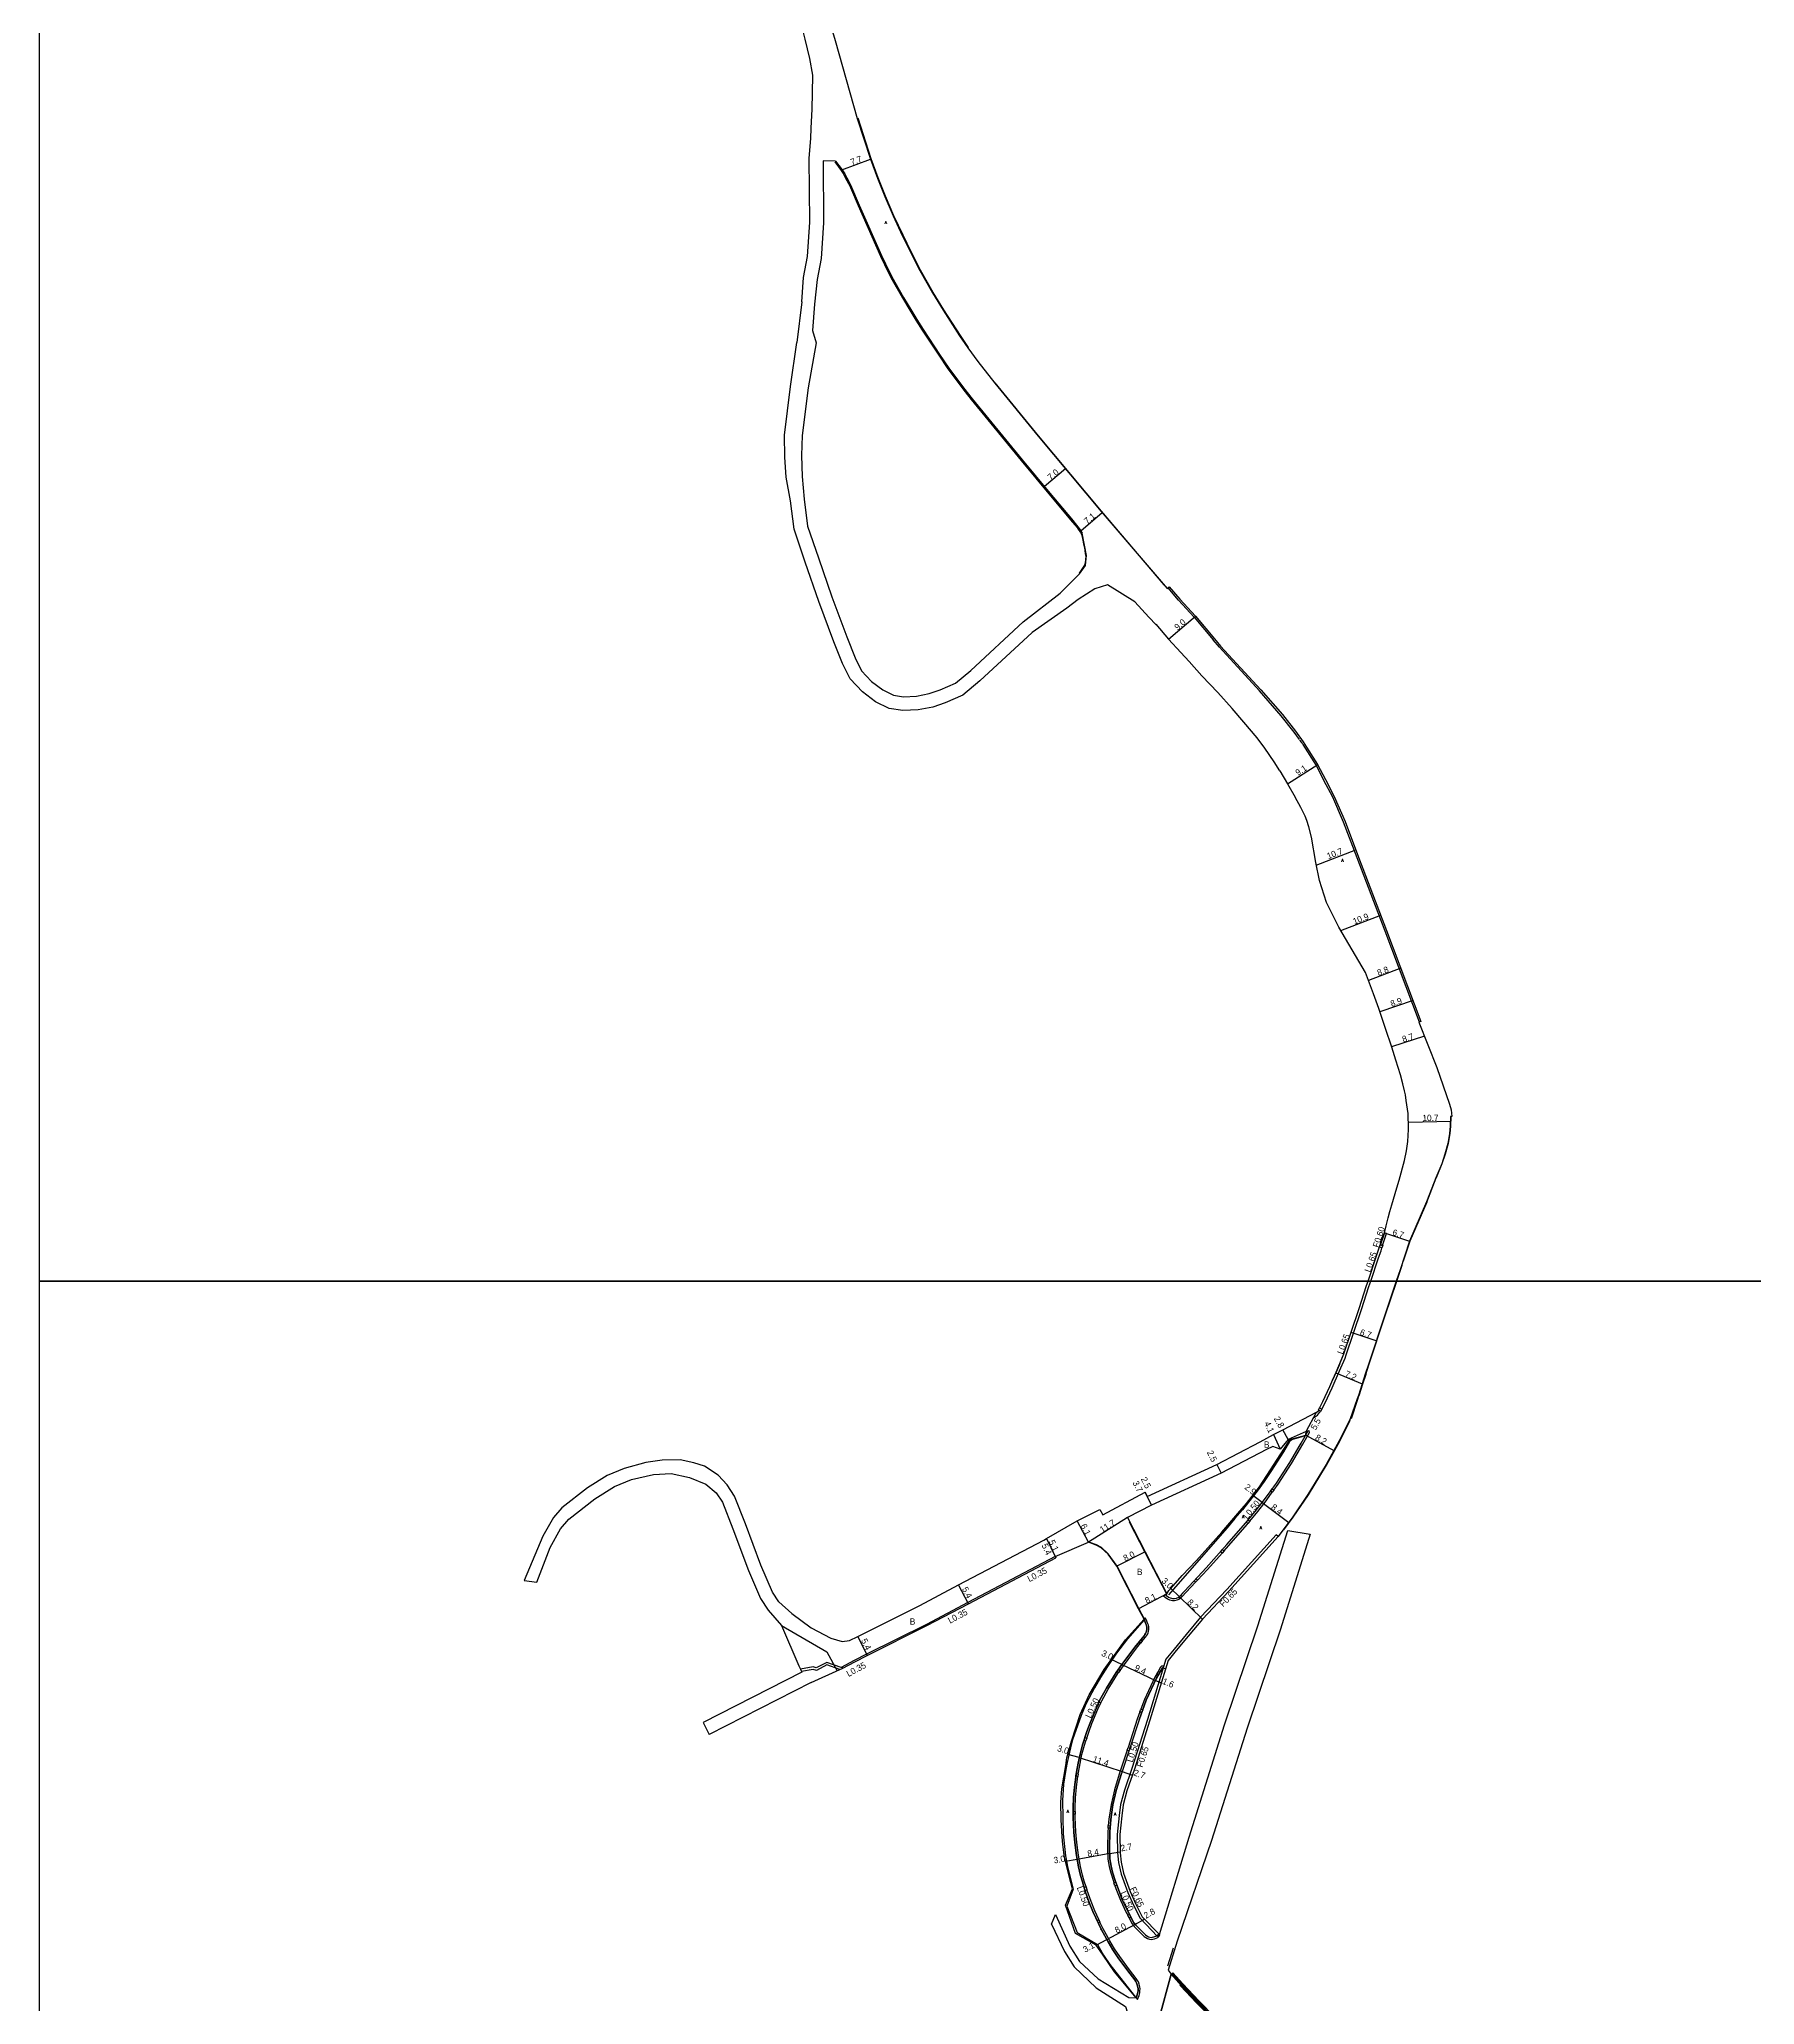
# Model space of a CAD drawing. Header units: metres. Extents: x -16001 to -12000, y -96000 to -93000.
# Drawn here: x -12800 to -12365.6, y -94383.3 to -93885.5 of the extents above; entities that cross this region are included whole.
import ezdxf

# ---------------------------------------------------------------- set-up
doc = ezdxf.new("R2010")
doc.units = ezdxf.units.M
doc.header["$LTSCALE"] = 2.5
for name, color, linetype in [('側溝・桝', 7, 'Continuous'), ('図郭', 7, 'Continuous'), ('幅員', 7, 'Continuous'), ('歩道・分離帯・安全施設', 7, 'Continuous'), ('舗装', 7, 'Continuous'), ('道路', 7, 'Continuous')]:
    doc.layers.add(name, color=color, linetype=linetype)
doc.styles.get("Standard").update_dxf_attribs({"font": ''})
doc.styles.add('YOKO_DECO', font='txt.shx', dxfattribs={"bigfont": 'extfont.shx'})
doc.styles.get('Standard').set_extended_font_data('@MS PGothic')

msp = doc.modelspace()

# ---------------------------------------------------------------- linework, layer by layer
at = {"layer": '側溝・桝'}
for points in [[(-12460.37, -94190.71), (-12459.8, -94190.88), (-12459.77, -94190.78), (-12458.85, -94187.99), (-12459.4, -94187.81)], [(-12460.47, -94190.83), (-12459.84, -94191.01), (-12460.02, -94191.6), (-12460.64, -94191.42)], [(-12475.84, -94232.14), (-12475.26, -94232.44), (-12475.57, -94233), (-12476.13, -94232.7)], [(-12487.4, -94252.94), (-12487.81, -94253.5), (-12488.22, -94253.2), (-12487.81, -94252.64)], [(-12493.48, -94260.82), (-12493.96, -94261.4), (-12494.36, -94261.07), (-12493.88, -94260.49)], [(-12500.01, -94268.35), (-12500.5, -94268.9), (-12500.89, -94268.56), (-12500.39, -94268.01)], [(-12510.61, -94279.87), (-12511.09, -94280.37), (-12511.46, -94280.01), (-12510.98, -94279.51)], [(-12506.73, -94275.76), (-12507.23, -94276.3), (-12507.61, -94275.95), (-12507.1, -94275.41)], [(-12520.72, -94291.2), (-12521.16, -94291.73), (-12521.55, -94291.41), (-12521.11, -94290.88)], [(-12526.35, -94298.63), (-12526.78, -94299.23), (-12527.19, -94298.94), (-12526.76, -94298.34)], [(-12516.61, -94299.73), (-12517.04, -94299.49), (-12516.71, -94298.9), (-12516.28, -94299.15)], [(-12531.21, -94306.8), (-12531.53, -94307.48), (-12531.98, -94307.27), (-12531.67, -94306.59)], [(-12521.06, -94308.41), (-12520.59, -94308.58), (-12520.85, -94309.28), (-12521.32, -94309.11)], [(-12534.75, -94315.75), (-12534.97, -94316.43), (-12535.45, -94316.28), (-12535.23, -94315.59)], [(-12524.32, -94318.1), (-12523.84, -94318.26), (-12524.08, -94318.99), (-12524.56, -94318.83)], [(-12536.94, -94324.81), (-12537.04, -94325.5), (-12537.54, -94325.43), (-12537.44, -94324.75)], [(-12537.72, -94334.35), (-12537.72, -94335.04), (-12538.22, -94335.04), (-12538.22, -94334.35)], [(-12529.32, -94337.91), (-12528.82, -94337.95), (-12528.87, -94338.59), (-12529.37, -94338.55)], [(-12534.95, -94353.44), (-12534.73, -94354.16), (-12535.21, -94354.31), (-12535.43, -94353.59)], [(-12527.16, -94352.98), (-12527.64, -94353.15), (-12527.91, -94352.38), (-12527.43, -94352.21)], [(-12531.71, -94361.68), (-12531.42, -94362.32), (-12531.88, -94362.53), (-12532.17, -94361.9)], [(-12523.6, -94361.09), (-12524.04, -94361.32), (-12524.41, -94360.63), (-12523.96, -94360.4)]]:
    msp.add_lwpolyline(points, close=True, dxfattribs=at)
for points in [[(-12462.85, -94200), (-12460.86, -94194.13), (-12460.24, -94192.36), (-12460.02, -94191.6)], [(-12459.84, -94191.01), (-12459.8, -94190.88)], [(-12475.26, -94232.44), (-12474.41, -94230.82), (-12472.63, -94227.01), (-12470.79, -94222.75), (-12469.38, -94219.51), (-12469.06, -94218.65), (-12467.19, -94213.21), (-12465.22, -94207.2), (-12463.32, -94201.38), (-12462.85, -94200)], [(-12477.36, -94234.64), (-12476.86, -94234.33), (-12476.32, -94233.93), (-12475.82, -94233.29), (-12475.59, -94233.04), (-12475.57, -94233)], [(-12477.36, -94234.64), (-12476.59, -94233.21)], [(-12487.4, -94252.94), (-12486.32, -94251.44), (-12484.59, -94248.84), (-12482.92, -94246.2), (-12480.03, -94241.27), (-12478.39, -94238.33), (-12478.47, -94237.81)], [(-12493.48, -94260.82), (-12491.79, -94258.76), (-12489.63, -94255.98), (-12487.96, -94253.71), (-12487.81, -94253.5)], [(-12500.01, -94268.35), (-12498.89, -94267.08), (-12494.07, -94261.53), (-12493.96, -94261.4)], [(-12486.32, -94264.73), (-12486.8, -94264.29), (-12499.31, -94278.11)], [(-12506.73, -94275.76), (-12504.16, -94273.02), (-12500.5, -94268.9)], [(-12542.77, -94269.8), (-12542.79, -94269.75), (-12564.89, -94281.43), (-12575.39, -94286.96), (-12590.52, -94294.52), (-12593.7, -94296.09), (-12596.98, -94297.87)], [(-12515.35, -94279.71), (-12514.85, -94279.46)], [(-12499.31, -94278.11), (-12505.94, -94285.15), (-12509.6, -94289.52), (-12512.67, -94293.19)], [(-12510.61, -94279.87), (-12509.59, -94278.81), (-12507.23, -94276.3)], [(-12515.35, -94279.71), (-12514.92, -94280.08), (-12514.3, -94280.52), (-12513.83, -94280.75), (-12513.39, -94280.84), (-12513.06, -94280.88), (-12512.54, -94280.88), (-12511.89, -94280.77), (-12511.19, -94280.47), (-12511.09, -94280.37)], [(-12520.72, -94291.2), (-12519.86, -94290.15), (-12519.61, -94289.83), (-12519.42, -94289.51), (-12519.22, -94289.13), (-12519.11, -94288.75), (-12519.06, -94288.26), (-12519.05, -94287.82), (-12519.09, -94287.52), (-12519.17, -94287.18), (-12519.28, -94286.82), (-12519.46, -94286.41), (-12519.66, -94285.89), (-12519.94, -94285.26)], [(-12520.27, -94285.64), (-12519.94, -94285.26)], [(-12512.67, -94293.19), (-12514.74, -94295.79), (-12519.39, -94311.03), (-12523.34, -94323.42), (-12525.23, -94328.9), (-12526.19, -94332.55), (-12526.53, -94335.39), (-12527.03, -94340.13), (-12526.99, -94344.82), (-12526.74, -94347.24), (-12526.07, -94350.17), (-12524.39, -94354.84), (-12522.95, -94358.07), (-12521.28, -94361.38), (-12516.85, -94365.95), (-12516.38, -94365.48)], [(-12526.35, -94298.63), (-12525.49, -94297.41), (-12522.2, -94293.01), (-12521.16, -94291.73)], [(-12596.54, -94298.03), (-12596.98, -94297.87), (-12600.61, -94296.58), (-12603.28, -94297.96), (-12604.01, -94297.72), (-12607.26, -94298.31)], [(-12597.3, -94298.39), (-12600.57, -94297.23), (-12603.22, -94298.6), (-12604.05, -94298.34), (-12607.01, -94298.87)], [(-12531.21, -94306.8), (-12530.97, -94306.28), (-12529.34, -94303.37), (-12528.25, -94301.55), (-12526.92, -94299.43), (-12526.78, -94299.23)], [(-12517.04, -94299.49), (-12517.51, -94300.31), (-12520.17, -94305.94), (-12521.06, -94308.41)], [(-12515.29, -94297.57), (-12515.55, -94297.49), (-12515.69, -94297.49), (-12515.84, -94297.54), (-12515.97, -94297.63), (-12516.06, -94297.75), (-12516.71, -94298.9)], [(-12534.75, -94315.75), (-12534.27, -94314.23), (-12533.48, -94312.06), (-12531.97, -94308.43), (-12531.53, -94307.48)], [(-12521.32, -94309.11), (-12522, -94310.99), (-12524.32, -94318.1)], [(-12536.94, -94324.81), (-12536.89, -94324.42), (-12536.48, -94322.19), (-12535.99, -94319.93), (-12535.32, -94317.57), (-12534.97, -94316.43)], [(-12524.56, -94318.83), (-12526.54, -94324.91), (-12527.78, -94328.88), (-12528.62, -94332.57), (-12529.19, -94336.27), (-12529.32, -94337.91)], [(-12537.72, -94334.35), (-12537.71, -94333.42), (-12537.64, -94330.84), (-12537.4, -94328.2), (-12537.04, -94325.5)], [(-12534.95, -94353.44), (-12535.39, -94351.98), (-12535.84, -94350.45), (-12536.36, -94348.28), (-12536.89, -94345.39), (-12537.31, -94342.16), (-12537.53, -94339.51), (-12537.72, -94335.81), (-12537.72, -94335.04)], [(-12529.37, -94338.55), (-12529.44, -94339.43), (-12529.55, -94343.46), (-12529.4, -94346.37), (-12529.11, -94348.27), (-12528.7, -94349.83), (-12528.04, -94352), (-12527.91, -94352.38)], [(-12531.71, -94361.68), (-12532.75, -94359.48), (-12533.65, -94357.17), (-12534.67, -94354.35), (-12534.73, -94354.16)], [(-12527.64, -94353.15), (-12527.24, -94354.29), (-12526.23, -94356.78), (-12524.77, -94359.93), (-12524.41, -94360.63)], [(-12521.89, -94381.93), (-12521.53, -94380.93), (-12521.37, -94380.23), (-12521.29, -94379.79), (-12521.25, -94379.21), (-12521.3, -94378.71), (-12521.49, -94378.06), (-12521.7, -94377.5), (-12521.89, -94377.12), (-12522.23, -94376.64), (-12523.98, -94374.4), (-12526.37, -94371.07), (-12527.71, -94369.12), (-12528.92, -94367.06), (-12530.6, -94364.05), (-12531.42, -94362.32)], [(-12524.04, -94361.32), (-12523.25, -94362.82), (-12522.74, -94363.45), (-12520.23, -94365.95), (-12519.8, -94366.28), (-12519.36, -94366.54), (-12518.85, -94366.69), (-12518.39, -94366.72), (-12518.02, -94366.68), (-12517.61, -94366.57), (-12516.81, -94366.27), (-12516.58, -94366.1), (-12516.43, -94365.92), (-12516.31, -94365.72), (-12516.26, -94365.53)], [(-12516.26, -94365.53), (-12516.38, -94365.48)], [(-12511.03, -94378.2), (-12511.2, -94378.34), (-12511.04, -94378.52), (-12506.98, -94382.83), (-12502.84, -94387.03), (-12490.49, -94398.86), (-12475.6, -94412.97), (-12462.32, -94425.61), (-12450.58, -94436.79), (-12440.06, -94446.8), (-12413.64, -94471.94), (-12402.58, -94482.48), (-12399.01, -94485.93), (-12398.61, -94486.33), (-12398.45, -94486.18)], [(-12522.29, -94381.55), (-12521.89, -94381.93)]]:
    msp.add_lwpolyline(points, dxfattribs=at)
at = {"layer": '図郭'}
for points in [[(-12800, -94200), (-12000, -94200), (-12000, -93600), (-12800, -93600)], [(-12800, -94800), (-12000, -94800), (-12000, -94200), (-12800, -94200)]]:
    msp.add_lwpolyline(points, close=True, dxfattribs=at)
at = {"layer": '幅員'}
for points in [[(-12596.75, -93918.56), (-12589.51, -93915.92)], [(-12540.13, -93994.33), (-12545.5, -93998.8)], [(-12536.31, -94010.01), (-12530.88, -94005.38)], [(-12514.08, -94037.45), (-12507.26, -94031.58)], [(-12483.96, -94074.11), (-12476.3, -94069.19)], [(-12476.65, -94094.65), (-12466.63, -94090.82)], [(-12470.47, -94111.25), (-12460.32, -94107.38)], [(-12455.25, -94120.78), (-12463.44, -94123.88)], [(-12452.16, -94128.95), (-12460.55, -94131.81)], [(-12449.29, -94137.96), (-12457.58, -94140.69)], [(-12442.61, -94159.61), (-12453.33, -94159.86)], [(-12459.4, -94187.81), (-12453.03, -94189.88)], [(-12461.47, -94215.12), (-12467.82, -94213.03)], [(-12471.68, -94223.21), (-12465.07, -94226.06)], [(-12479.18, -94238.06), (-12476.59, -94233.21)], [(-12487.52, -94238.83), (-12485.77, -94242.54)], [(-12483.78, -94240.17), (-12485.12, -94237.71)], [(-12479.34, -94239), (-12472.2, -94242.95)], [(-12501.84, -94246.44), (-12500.73, -94248.68)], [(-12518.36, -94256.78), (-12520.01, -94253.47)], [(-12518.36, -94256.78), (-12519.48, -94254.54)], [(-12490.37, -94256.09), (-12492.7, -94254.29)], [(-12490.37, -94256.09), (-12483.62, -94261.12)], [(-12534.37, -94266.17), (-12537.16, -94260.75)], [(-12524.49, -94259.91), (-12534.37, -94266.17)], [(-12544.97, -94265.2), (-12542.64, -94270.07)], [(-12544.97, -94265.2), (-12542.77, -94269.8)], [(-12519.99, -94268.59), (-12527.12, -94272.22)], [(-12564.73, -94281.74), (-12567.25, -94276.97)], [(-12514.46, -94279.25), (-12521.65, -94282.98)], [(-12513.51, -94277.82), (-12511.34, -94279.89)], [(-12511.34, -94279.89), (-12505.45, -94285.59)], [(-12592.77, -94290), (-12590.37, -94294.83)], [(-12525.9, -94297.11), (-12528.58, -94295.88)], [(-12525.9, -94297.11), (-12517.35, -94301.15)], [(-12517.35, -94301.15), (-12515.88, -94301.77)], [(-12536.67, -94320.68), (-12539.59, -94319.86)], [(-12536.67, -94320.68), (-12525.79, -94324.23)], [(-12525.79, -94324.23), (-12523.23, -94325.11)], [(-12537.2, -94346.49), (-12540.14, -94346.99)], [(-12528.97, -94344.98), (-12537.2, -94346.49)], [(-12528.97, -94344.98), (-12526.34, -94344.51)], [(-12529.69, -94366.71), (-12522.6, -94362.97)], [(-12522.6, -94362.97), (-12520.14, -94361.6)], [(-12532.36, -94368.21), (-12529.69, -94366.71)]]:
    msp.add_lwpolyline(points, dxfattribs=at)
at = {"layer": '歩道・分離帯・安全施設'}
for points in [[(-12564.7, -93963.61), (-12566.77, -93960.51), (-12570.96, -93954.05), (-12573.65, -93949.65), (-12576.84, -93944.02), (-12579.22, -93939.37), (-12581.3, -93935.13), (-12583.59, -93930.22), (-12585.7, -93925.25), (-12587.57, -93920.62), (-12589.32, -93915.82), (-12592.67, -93905.53)], [(-12598.6, -93916.6), (-12596.98, -93918.75), (-12596.3, -93919.78), (-12595.82, -93920.73), (-12595.09, -93922.05), (-12594.63, -93923.09), (-12592.64, -93927.63), (-12587.01, -93940.42), (-12585.99, -93942.53), (-12584.36, -93945.83), (-12581.46, -93951.04), (-12579.61, -93954.16), (-12578.04, -93956.63), (-12576.45, -93959.16), (-12572.27, -93965.55), (-12569.91, -93969), (-12567.66, -93971.99), (-12565.87, -93974.42), (-12564.02, -93976.76), (-12551.4, -93992.18), (-12544.35, -94000.65), (-12538.9, -94007.2), (-12537.22, -94009.2), (-12536.93, -94009.6), (-12536.37, -94010.47), (-12536.1, -94010.92), (-12535.85, -94011.96), (-12535.56, -94013.33), (-12535.38, -94014.25), (-12535.14, -94015.75), (-12535.04, -94016.32), (-12535.12, -94017.41), (-12535.27, -94018.53), (-12535.48, -94018.92), (-12536.03, -94019.76), (-12536.69, -94020.7)], [(-12515.17, -94023.66), (-12531.01, -94004.99), (-12546.95, -93985.94), (-12557.94, -93972.55)], [(-12511.5, -94027.57), (-12514.19, -94024.46)], [(-12511.5, -94027.57), (-12507.58, -94031.86), (-12502.79, -94037.61)], [(-12480.91, -94062.86), (-12482.22, -94061.01), (-12485.51, -94056.82), (-12491, -94050.55), (-12501.18, -94039.47), (-12502.79, -94037.61)], [(-12480.08, -94064.09), (-12480.35, -94063.65), (-12480.81, -94063)], [(-12480.08, -94064.1), (-12476.67, -94069.4), (-12474.71, -94073.21)], [(-12450.55, -94134.4), (-12459.25, -94111.39), (-12466.33, -94092.79), (-12469.77, -94083.79), (-12472.47, -94077.5), (-12474.71, -94073.21)], [(-12442.58, -94158.31), (-12442.64, -94160.76), (-12442.84, -94162.67), (-12443.28, -94165.19), (-12444.01, -94167.9), (-12444.82, -94170.34), (-12446.27, -94173.89)], [(-12448.64, -94180), (-12446.27, -94173.89)], [(-12448.64, -94180), (-12452.96, -94189.91), (-12454.65, -94194.99)], [(-12456.27, -94200), (-12454.91, -94195.98)], [(-12464.13, -94223.63), (-12463.35, -94221.19), (-12459.19, -94208.69), (-12456.27, -94200)], [(-12469.94, -94218.9), (-12471.73, -94223.18), (-12472.59, -94225.16)], [(-12464.13, -94223.63), (-12464.94, -94226.1), (-12465.85, -94229.04)], [(-12467.77, -94234.84), (-12466.14, -94229.93), (-12465.85, -94229.04)], [(-12514.85, -94279.46), (-12514.6, -94279.67), (-12514.04, -94280.08), (-12513.66, -94280.26), (-12513.31, -94280.33), (-12513.04, -94280.36), (-12512.58, -94280.36), (-12512.03, -94280.28), (-12511.49, -94280.04), (-12509.96, -94278.46), (-12504.54, -94272.67), (-12499.27, -94266.75), (-12494.46, -94261.2), (-12492.19, -94258.44), (-12490.04, -94255.67), (-12488.37, -94253.41), (-12486.74, -94251.15), (-12485.02, -94248.56), (-12483.36, -94245.94), (-12480.47, -94241.02), (-12478.74, -94237.94)], [(-12514.85, -94279.46), (-12514.6, -94279.67), (-12514.04, -94280.08), (-12513.66, -94280.26), (-12513.31, -94280.33), (-12513.04, -94280.36), (-12512.58, -94280.36), (-12512.03, -94280.28), (-12511.49, -94280.04), (-12509.96, -94278.46), (-12504.54, -94272.67), (-12499.27, -94266.75), (-12494.46, -94261.2), (-12492.19, -94258.44), (-12490.04, -94255.67), (-12488.37, -94253.41), (-12486.74, -94251.15), (-12485.02, -94248.56), (-12483.36, -94245.94), (-12480.47, -94241.02), (-12478.74, -94237.94)], [(-12479.95, -94239.38), (-12482.64, -94240.11), (-12483.44, -94240.64), (-12484.96, -94243.27), (-12488.18, -94248.24), (-12489.88, -94250.77), (-12491.65, -94253.25), (-12493.46, -94255.58), (-12495.37, -94257.95), (-12497.3, -94260.12), (-12499.24, -94262.51), (-12514.07, -94279.5)], [(-12484.86, -94263.02), (-12482.48, -94259.83), (-12478.65, -94254.13), (-12474.06, -94246.6), (-12470.7, -94240.54), (-12468.05, -94235.27)], [(-12478.74, -94237.94), (-12478.47, -94237.81)], [(-12510.98, -94279.51), (-12509.96, -94278.46), (-12504.54, -94272.67), (-12499.27, -94266.75), (-12494.46, -94261.2), (-12492.19, -94258.44), (-12490.04, -94255.67), (-12488.37, -94253.41), (-12486.74, -94251.15), (-12485.02, -94248.56), (-12483.36, -94245.94), (-12480.74, -94241.46)], [(-12524.03, -94261.02), (-12520.08, -94268.64), (-12514.6, -94279.21)], [(-12520.19, -94285.6), (-12521.57, -94282.94), (-12527.03, -94272.17), (-12529.31, -94269.12), (-12531.04, -94267.52), (-12532.33, -94266.78), (-12534.01, -94266.19)], [(-12514.85, -94279.46), (-12514.46, -94279.25)], [(-12520.26, -94285.81), (-12524.43, -94290.62), (-12527.2, -94294.25), (-12529.53, -94297.59), (-12531.33, -94300.42), (-12532.8, -94303.02), (-12534.88, -94306.98), (-12536.15, -94310.01), (-12538.36, -94316.15), (-12538.88, -94318.2), (-12539.75, -94321.92), (-12540.05, -94323.73), (-12540.62, -94327.43), (-12540.9, -94331.59), (-12540.74, -94339.99), (-12540.16, -94345.55), (-12539.57, -94348.68), (-12538.25, -94353.98), (-12539.8, -94358.27), (-12537.24, -94365.01), (-12532.04, -94368.01), (-12530.53, -94370.7), (-12528.95, -94373.09), (-12522.39, -94381.37)], [(-12520.27, -94285.64), (-12520.09, -94286.14), (-12519.92, -94286.62), (-12519.76, -94287), (-12519.66, -94287.31), (-12519.59, -94287.61), (-12519.56, -94287.85), (-12519.57, -94288.23), (-12519.61, -94288.65), (-12519.69, -94288.94), (-12519.86, -94289.26), (-12520.03, -94289.54), (-12520.26, -94289.84), (-12522.6, -94292.7), (-12525.9, -94297.11), (-12527.34, -94299.15), (-12528.68, -94301.29), (-12529.78, -94303.12), (-12531.42, -94306.05), (-12532.43, -94308.23), (-12533.95, -94311.88), (-12534.75, -94314.07), (-12535.81, -94317.43), (-12536.48, -94319.81), (-12536.98, -94322.09), (-12537.39, -94324.34), (-12537.9, -94328.14), (-12538.14, -94330.81), (-12538.22, -94333.41), (-12538.23, -94335.82), (-12538.04, -94339.55), (-12537.82, -94342.21), (-12537.39, -94345.46), (-12536.86, -94348.38), (-12536.33, -94350.58), (-12535.88, -94352.13), (-12535.15, -94354.51), (-12534.12, -94357.35), (-12533.21, -94359.68), (-12531.05, -94364.28), (-12529.36, -94367.31), (-12528.13, -94369.39), (-12526.78, -94371.36), (-12524.38, -94374.7), (-12522.64, -94376.94), (-12522.33, -94377.38), (-12522.16, -94377.7), (-12521.97, -94378.22), (-12521.8, -94378.81), (-12521.76, -94379.22), (-12521.79, -94379.73), (-12521.86, -94380.13), (-12522.02, -94380.78), (-12522.29, -94381.55)], [(-12522.29, -94381.55), (-12522.02, -94380.78), (-12521.86, -94380.13), (-12521.79, -94379.73), (-12521.76, -94379.22), (-12521.8, -94378.81), (-12521.97, -94378.22), (-12522.16, -94377.7), (-12522.33, -94377.38), (-12522.64, -94376.94), (-12524.38, -94374.7), (-12526.78, -94371.36), (-12528.13, -94369.39), (-12529.36, -94367.31), (-12531.05, -94364.28), (-12533.21, -94359.68), (-12534.12, -94357.35), (-12535.15, -94354.51), (-12535.88, -94352.13), (-12536.33, -94350.58), (-12536.86, -94348.38), (-12537.39, -94345.46), (-12537.82, -94342.21), (-12538.04, -94339.55), (-12538.23, -94335.82), (-12538.22, -94333.41), (-12538.14, -94330.81), (-12537.9, -94328.14), (-12537.39, -94324.34), (-12536.98, -94322.09), (-12536.48, -94319.81), (-12535.81, -94317.43), (-12534.75, -94314.07), (-12533.95, -94311.88), (-12532.43, -94308.23), (-12531.42, -94306.05), (-12529.78, -94303.12), (-12528.68, -94301.29), (-12527.34, -94299.15), (-12525.9, -94297.11), (-12522.6, -94292.7), (-12520.26, -94289.84), (-12520.03, -94289.54), (-12519.86, -94289.26), (-12519.69, -94288.94), (-12519.61, -94288.65), (-12519.57, -94288.23), (-12519.56, -94287.85), (-12519.59, -94287.61), (-12519.66, -94287.31), (-12519.76, -94287), (-12519.92, -94286.62), (-12520.09, -94286.14), (-12520.27, -94285.64)], [(-12534.97, -94355), (-12535.15, -94354.51), (-12535.88, -94352.13), (-12536.33, -94350.58), (-12536.86, -94348.38), (-12537.39, -94345.46), (-12537.82, -94342.21), (-12538.04, -94339.55), (-12538.23, -94335.82), (-12538.22, -94333.41), (-12538.14, -94330.81), (-12537.9, -94328.14), (-12537.39, -94324.34), (-12536.98, -94322.09), (-12536.48, -94319.81), (-12535.81, -94317.43), (-12534.75, -94314.07), (-12533.95, -94311.88), (-12532.43, -94308.23), (-12531.42, -94306.05), (-12529.78, -94303.12), (-12528.68, -94301.29), (-12527.34, -94299.15), (-12525.9, -94297.11), (-12522.6, -94292.7), (-12520.26, -94289.84), (-12520.03, -94289.54)], [(-12515.43, -94298.05), (-12515.62, -94297.99), (-12517.07, -94300.55), (-12519.71, -94306.14), (-12521.53, -94311.16), (-12525.94, -94324.7), (-12527.3, -94329.02), (-12528.13, -94332.67), (-12528.69, -94336.33), (-12528.94, -94339.46), (-12529.05, -94343.46), (-12528.9, -94346.32), (-12528.62, -94348.17), (-12528.22, -94349.69), (-12527.56, -94351.84), (-12526.77, -94354.11), (-12525.77, -94356.58), (-12524.32, -94359.71), (-12522.83, -94362.54), (-12522.37, -94363.11), (-12519.9, -94365.57), (-12519.52, -94365.86), (-12519.16, -94366.07), (-12518.76, -94366.19), (-12518.4, -94366.22), (-12518.11, -94366.19), (-12517.77, -94366.09), (-12516.99, -94365.8)], [(-12514.8, -94298.24), (-12515.43, -94298.05), (-12515.62, -94297.99), (-12517.07, -94300.55), (-12519.71, -94306.14), (-12521.53, -94311.16), (-12525.94, -94324.7), (-12527.3, -94329.02), (-12528.13, -94332.67), (-12528.69, -94336.33), (-12528.94, -94339.46), (-12529.05, -94343.46), (-12528.9, -94346.32), (-12528.62, -94348.17), (-12528.22, -94349.69), (-12527.56, -94351.84), (-12526.77, -94354.11), (-12525.77, -94356.58), (-12524.32, -94359.71), (-12522.83, -94362.54), (-12522.37, -94363.11), (-12519.9, -94365.57), (-12519.52, -94365.86), (-12519.16, -94366.07), (-12518.76, -94366.19), (-12518.4, -94366.22), (-12518.11, -94366.19), (-12517.77, -94366.09), (-12516.99, -94365.8), (-12516.52, -94365.34)], [(-12521.53, -94311.16), (-12519.71, -94306.14), (-12517.07, -94300.55), (-12515.62, -94297.99)], [(-12521.1, -94364.37), (-12522.37, -94363.11), (-12522.83, -94362.54), (-12524.32, -94359.71), (-12525.77, -94356.58), (-12526.77, -94354.11), (-12527.56, -94351.84), (-12528.22, -94349.69), (-12528.62, -94348.17), (-12528.9, -94346.32), (-12529.05, -94343.46), (-12528.94, -94339.46), (-12528.69, -94336.33), (-12528.13, -94332.67), (-12527.3, -94329.02), (-12525.94, -94324.7)], [(-12524.38, -94374.7), (-12526.78, -94371.36), (-12528.13, -94369.39), (-12529.36, -94367.31), (-12531.05, -94364.28), (-12531.18, -94364.01)], [(-12514.26, -94373.41), (-12512.81, -94368.87)], [(-12513.17, -94375.38), (-12510.68, -94378.18), (-12506.63, -94382.48), (-12502.5, -94386.68), (-12490.15, -94398.5), (-12475.26, -94412.61), (-12461.98, -94425.25), (-12450.24, -94436.44), (-12439.72, -94446.44), (-12413.3, -94471.59), (-12402.24, -94482.13), (-12398.66, -94485.58), (-12395.06, -94489.23), (-12391.43, -94493.15), (-12387.26, -94498.2), (-12383.87, -94502.91), (-12381.74, -94506.37), (-12379.49, -94510.59), (-12377.13, -94516.3), (-12375.45, -94521.5), (-12374.57, -94525.21), (-12373.64, -94530.87)]]:
    msp.add_lwpolyline(points, dxfattribs=at)
at = {"layer": '舗装'}
for points in [[(-12612.1, -94287.19), (-12600.59, -94293.94), (-12597.95, -94298.69)], [(-12513.38, -94375.55), (-12516.5, -94387.05)]]:
    msp.add_lwpolyline(points, dxfattribs=at)
at = {"layer": '道路'}
for points in [[(-12604.53, -93908.06), (-12604.31, -93903.26), (-12604.18, -93899.06), (-12604.14, -93894.59), (-12604.91, -93890.42), (-12606.04, -93885.54), (-12606.73, -93882.78), (-12607.53, -93879.54), (-12608.04, -93877.37), (-12608.71, -93874.34), (-12609.82, -93867.86), (-12610.01, -93865.25)], [(-12602.69, -93871.48), (-12598.51, -93885.86), (-12592.87, -93905.57), (-12589.53, -93915.87), (-12587.78, -93920.67), (-12585.91, -93925.31), (-12583.79, -93930.28), (-12581.5, -93935.2), (-12579.42, -93939.45), (-12577.03, -93944.1), (-12573.84, -93949.73), (-12571.15, -93954.14), (-12566.96, -93960.6), (-12564.88, -93963.7), (-12562.37, -93967.14), (-12558.07, -93972.64), (-12547.07, -93986.03), (-12531.14, -94005.08), (-12514.43, -94024.64), (-12513.87, -94024.17), (-12511.17, -94027.29)], [(-12606.96, -93951.99), (-12606.53, -93945.87), (-12605.47, -93940.56), (-12604.9, -93931.88), (-12605.04, -93915.64), (-12604.66, -93910.65), (-12604.53, -93908.06)], [(-12598.38, -93916.39), (-12601.54, -93916.34), (-12601.4, -93931.98), (-12601.99, -93941.02), (-12603.07, -93946.39), (-12603.72, -93952.63), (-12604.21, -93959.27), (-12603.33, -93962.37), (-12605.31, -93973.83), (-12606.87, -93985.84), (-12606.99, -93990.95), (-12606.86, -93996.29), (-12606.33, -94002.03), (-12605.45, -94008.79), (-12602.74, -94016.84), (-12599.3, -94026.74), (-12595.53, -94036.87), (-12593.41, -94042.17), (-12591.81, -94045.49), (-12589.26, -94048.14), (-12586.4, -94050.31), (-12583.73, -94051.6), (-12581.15, -94052.02), (-12577.87, -94051.87), (-12574.68, -94051.24), (-12571.89, -94050.29), (-12568.01, -94048.61), (-12564.15, -94045.41), (-12550.9, -94033.05), (-12541.53, -94025.81), (-12536.6, -94020.9), (-12535.08, -94018.75), (-12534.82, -94016.27), (-12535.93, -94010.62)], [(-12598.38, -93916.39), (-12596.74, -93918.57), (-12596.04, -93919.63), (-12595.55, -93920.59), (-12594.82, -93921.92), (-12594.36, -93922.97), (-12592.37, -93927.51), (-12586.74, -93940.29), (-12585.72, -93942.4), (-12584.1, -93945.69), (-12581.19, -93950.89), (-12579.35, -93954), (-12577.79, -93956.47), (-12576.19, -93958.99), (-12572.02, -93965.38), (-12569.66, -93968.82), (-12567.42, -93971.82), (-12565.63, -93974.23), (-12563.79, -93976.57), (-12551.16, -93991.99), (-12544.12, -94000.45), (-12538.67, -94007), (-12536.99, -94009.01), (-12536.68, -94009.43), (-12536.11, -94010.31), (-12535.93, -94010.62)], [(-12606.96, -93951.99), (-12608.15, -93962.35)], [(-12522.64, -94027.96), (-12529.48, -94023.69), (-12532.74, -94024.73), (-12536.92, -94027.38), (-12539.84, -94029.57), (-12548.63, -94035.72), (-12561.84, -94048.04), (-12566.15, -94051.62), (-12570.63, -94053.56), (-12573.77, -94054.63), (-12577.44, -94055.35), (-12581.35, -94055.54), (-12584.79, -94054.98), (-12588.24, -94053.31), (-12591.59, -94050.76), (-12594.72, -94047.51), (-12596.61, -94043.58), (-12598.8, -94038.14), (-12602.59, -94027.92), (-12606.06, -94017.95), (-12608.88, -94009.59), (-12609.81, -94002.42), (-12610.9, -93996.39), (-12611.25, -93991.37), (-12611.32, -93985.78), (-12609.83, -93973.47), (-12608.15, -93962.35)], [(-12517.18, -94033.78), (-12519.09, -94031.91), (-12522.64, -94027.96)], [(-12511.17, -94027.29), (-12507.26, -94031.58), (-12502.46, -94037.33)], [(-12517.32, -94033.65), (-12514.08, -94037.45), (-12510.91, -94040.81)], [(-12502.46, -94037.33), (-12500.87, -94039.18), (-12490.69, -94050.26), (-12485.19, -94056.54), (-12481.88, -94060.74), (-12480.01, -94063.41), (-12479.72, -94063.87)], [(-12485.92, -94070.8), (-12487.3, -94068.53), (-12489.65, -94065.09), (-12491.59, -94062.41), (-12494.99, -94058.5), (-12497.99, -94055.02), (-12501.6, -94050.99), (-12505.64, -94046.76), (-12508.86, -94043.12), (-12510.91, -94040.81)], [(-12479.72, -94063.87), (-12476.31, -94069.19), (-12474.33, -94073.02)], [(-12485.92, -94070.8), (-12483.96, -94074.11), (-12481.96, -94077.45)], [(-12474.33, -94073.02), (-12472.1, -94077.31), (-12469.38, -94083.62), (-12465.95, -94092.62), (-12458.86, -94111.23), (-12450.16, -94134.23), (-12450.67, -94134.48), (-12446.12, -94145.93), (-12442.92, -94155.24), (-12442.52, -94156.65), (-12442.34, -94158.29)], [(-12453.85, -94154.27), (-12454.06, -94152.84), (-12454.28, -94151.81), (-12454.7, -94150.04), (-12455.31, -94147.79), (-12456.47, -94144.1), (-12457.56, -94140.73), (-12459.11, -94136.03), (-12460.84, -94130.95), (-12462.15, -94127.28), (-12464.18, -94121.9), (-12470.97, -94110.42), (-12474.04, -94104.16), (-12475.82, -94098.58), (-12476.79, -94093.98), (-12477.87, -94087.58), (-12478.56, -94084.95), (-12479.07, -94083.37), (-12479.48, -94082.23), (-12480.59, -94080.04), (-12481.96, -94077.45)], [(-12455.68, -94174.45), (-12454.32, -94169.48), (-12453.78, -94166.99), (-12453.49, -94164.68), (-12453.31, -94161.64), (-12453.29, -94161.41), (-12453.39, -94157.59), (-12453.85, -94154.27)], [(-12442.34, -94158.29), (-12442.66, -94158.32), (-12442.73, -94160.75), (-12442.93, -94162.66), (-12443.36, -94165.17), (-12444.09, -94167.87), (-12444.9, -94170.31), (-12446.35, -94173.86)], [(-12458.98, -94185.98), (-12458.45, -94183.96), (-12458, -94182.37), (-12457.49, -94180.71), (-12456.25, -94176.4), (-12455.68, -94174.45)], [(-12446.35, -94173.86), (-12448.75, -94179.96)], [(-12448.75, -94179.96), (-12453.03, -94189.88), (-12455.45, -94197.15)], [(-12463.54, -94200), (-12461.48, -94193.9), (-12460.86, -94192.13), (-12460.43, -94190.69), (-12460.17, -94189.38)], [(-12460.17, -94189.38), (-12459.4, -94187.81), (-12458.98, -94185.98)], [(-12455.45, -94197.15), (-12456.41, -94200)], [(-12470.81, -94221.15), (-12469.98, -94219.25), (-12469.67, -94218.42), (-12467.8, -94212.98), (-12465.83, -94206.97), (-12463.94, -94201.15), (-12463.54, -94200)], [(-12456.41, -94200), (-12459.31, -94208.61), (-12463.47, -94221.11), (-12464.26, -94223.59)], [(-12470.81, -94221.15), (-12471.68, -94223.21), (-12472.44, -94224.92)], [(-12464.26, -94223.59), (-12465.07, -94226.06), (-12465.98, -94229)], [(-12465.98, -94229), (-12466.26, -94229.85), (-12468.16, -94235.18), (-12470.82, -94240.45), (-12474.17, -94246.5), (-12478.76, -94254.02), (-12482.58, -94259.72), (-12486.32, -94264.73)], [(-12476.59, -94233.21), (-12476.18, -94232.97), (-12476.03, -94232.8), (-12476.01, -94232.76), (-12476.13, -94232.7), (-12475, -94230.53), (-12473.23, -94226.74), (-12472.44, -94224.92)], [(-12594.85, -94291.03), (-12592.77, -94290), (-12577.02, -94282.15), (-12567.25, -94276.97), (-12545.66, -94265.58), (-12544.97, -94265.2), (-12537.16, -94260.75), (-12531.44, -94257.84), (-12530.71, -94259.23), (-12520.01, -94253.47), (-12519.48, -94254.54), (-12501.84, -94246.44), (-12490.87, -94240.68), (-12487.52, -94238.83), (-12485.12, -94237.71), (-12476.59, -94233.21)], [(-12479.34, -94239), (-12479.18, -94238.06), (-12483.78, -94240.17), (-12485.77, -94242.54), (-12487.62, -94241.89), (-12489.27, -94242.69), (-12500.73, -94248.68), (-12518.36, -94256.78), (-12524.49, -94259.91), (-12519.99, -94268.59), (-12514.46, -94279.25)], [(-12510.6, -94274.6), (-12506.95, -94270.79), (-12500.54, -94263.58), (-12496.5, -94258.86), (-12494.35, -94256.33), (-12492.87, -94254.5), (-12491.02, -94252.11), (-12483.79, -94240.93), (-12483.35, -94240.12), (-12479.34, -94239)], [(-12609.42, -94284.22), (-12612.76, -94281.21), (-12614.32, -94278.77), (-12617.31, -94271.96), (-12621.17, -94261.46), (-12623.99, -94254.46), (-12625.82, -94251.59), (-12628.09, -94249.17), (-12631.59, -94246.87), (-12634.26, -94246.05), (-12637.72, -94245.29), (-12642.27, -94245.33), (-12646.43, -94245.93), (-12651.92, -94247.44), (-12656.21, -94249.21), (-12661.17, -94252.33), (-12667.73, -94257.41), (-12669.84, -94259.85), (-12672.47, -94264.59), (-12677.23, -94275.81)], [(-12674.06, -94276.27), (-12670.64, -94267.45), (-12668, -94262.71), (-12665.9, -94260.27), (-12659.34, -94255.19), (-12654.37, -94252.07), (-12650.08, -94250.3), (-12644.45, -94249.02), (-12640.04, -94248.74), (-12635.34, -94249.78), (-12631.25, -94251.45), (-12628.58, -94253.64), (-12627.04, -94256.04), (-12624.35, -94262.74), (-12620.46, -94273.28), (-12617.35, -94280.39), (-12615.44, -94283.36), (-12612.1, -94287.19)], [(-12516.38, -94365.48), (-12508.87, -94340.82), (-12499.9, -94312.37), (-12491.46, -94287.28), (-12483.88, -94263.19)], [(-12478.17, -94264.07), (-12485.75, -94288.16), (-12494.18, -94313.24), (-12503.16, -94341.7), (-12511.84, -94367.19)], [(-12483.88, -94263.19), (-12478.17, -94264.07)], [(-12604.54, -94301.7), (-12597.3, -94298.39), (-12596.72, -94298.12), (-12596.54, -94298.03), (-12593.54, -94296.4), (-12590.37, -94294.83), (-12575.23, -94287.27), (-12564.73, -94281.74), (-12542.64, -94270.07), (-12542.77, -94269.8), (-12534.37, -94266.17)], [(-12520.27, -94285.64), (-12521.65, -94282.98), (-12527.12, -94272.22), (-12529.39, -94269.18), (-12531.1, -94267.6), (-12532.37, -94266.87), (-12534.37, -94266.17)], [(-12486.32, -94264.73), (-12498.83, -94278.55)], [(-12514.46, -94279.25), (-12514.02, -94278.34), (-12513.51, -94277.82), (-12510.6, -94274.6)], [(-12677.23, -94275.81), (-12674.06, -94276.27)], [(-12498.83, -94278.55), (-12505.45, -94285.59), (-12509.1, -94289.94), (-12512.15, -94293.6)], [(-12609.42, -94284.22), (-12604.56, -94287.81), (-12599.55, -94290.43), (-12596.7, -94291.25), (-12594.85, -94291.03)], [(-12612.1, -94287.19), (-12607.65, -94297.41)], [(-12522.29, -94381.55), (-12527.71, -94374.9), (-12530.65, -94370.74), (-12532.36, -94368.21), (-12537.65, -94365.25), (-12540.18, -94358.09), (-12538.36, -94353.88), (-12538.8, -94352.31), (-12540.39, -94345.99), (-12540.82, -94342.7), (-12540.99, -94340.73), (-12541.26, -94336.44), (-12541.3, -94331.99), (-12541.05, -94328.59), (-12540.11, -94322.72), (-12539.85, -94320.77), (-12538.66, -94316.56), (-12536.4, -94309.74), (-12534.2, -94304.8), (-12530.38, -94298.4), (-12524.97, -94290.82), (-12520.27, -94285.64)], [(-12512.15, -94293.6), (-12514.15, -94296.1), (-12518.76, -94311.23), (-12522.72, -94323.62), (-12524.59, -94329.07), (-12525.54, -94332.67), (-12525.88, -94335.47), (-12526.37, -94340.16), (-12526.33, -94344.78), (-12526.09, -94347.13), (-12525.43, -94349.98), (-12523.78, -94354.6), (-12522.35, -94357.79), (-12520.74, -94360.99), (-12516.38, -94365.48)], [(-12606.93, -94299.06), (-12631.93, -94311.78)], [(-12607.65, -94297.41), (-12607.26, -94298.31), (-12607.01, -94298.87), (-12606.93, -94299.06)], [(-12604.54, -94301.7), (-12630.37, -94314.84)], [(-12631.93, -94311.78), (-12630.37, -94314.84)], [(-12543.74, -94362.87), (-12540.41, -94369.8), (-12537.92, -94373.66), (-12532.42, -94379.02), (-12524.98, -94383.71), (-12523.6, -94388.05), (-12529.97, -94407.99), (-12536.47, -94427.96), (-12539.93, -94433.13), (-12543.25, -94436.78), (-12544.62, -94445.44), (-12545.37, -94446.71)], [(-12543.74, -94362.87), (-12542.67, -94360.45)], [(-12542.67, -94360.45), (-12539.04, -94368.4), (-12536.65, -94372.31), (-12531.86, -94376.7), (-12524.15, -94381.47), (-12522.29, -94381.55)], [(-12511.84, -94367.19), (-12514.16, -94374.49), (-12513.38, -94375.55), (-12510.88, -94378.37), (-12506.82, -94382.67), (-12502.69, -94386.88)], [(-12516.5, -94387.05), (-12513.38, -94375.55), (-12510.88, -94378.37), (-12506.82, -94382.67), (-12502.69, -94386.88)], [(-12502.69, -94386.88), (-12506.82, -94382.67), (-12510.88, -94378.37), (-12513.38, -94375.55), (-12512.95, -94375.17), (-12510.46, -94377.98), (-12506.41, -94382.28), (-12502.29, -94386.47)]]:
    msp.add_lwpolyline(points, dxfattribs=at)

# ---------------------------------------------------------------- texts
at = {"layer": '側溝・桝'}
for s, rotation, p in [('F0.60', 72, (-12460.88, -94191.66)), ('L0.65', 71, (-12462.96, -94197.91)), ('L0.65', 69.6247, (-12469.92, -94218.69)), ('L0.50', 51, (-12494.09, -94260.42)), ('L0.35', 27.8497, (-12549.29, -94276.27)), ('F0.65', 46.1585, (-12500.2, -94282.65)), ('L0.35', 27.7958, (-12569.4, -94286.8)), ('L0.35', 28.5307, (-12595.08, -94300.3)), ('L0.50', 65, (-12533.75, -94310.84)), ('L0.50', 72, (-12523.18, -94322.02)), ('F0.65', 72, (-12520.66, -94323.29)), ('L0.50', 290, (-12537.32, -94353.61)), ('F0.65', 295, (-12523.9, -94353.88)), ('L0.50', 293, (-12526.31, -94354.92))]:
    msp.add_text(s, height=1.6, rotation=rotation, dxfattribs=at).set_placement(p)
at = {"layer": '幅員'}
for s, rotation, p in [('7.7', 20, (-12594.26, -93917.46)), ('7.0', 40, (-12543.89, -93997.31)), ('7.1', 40, (-12534.65, -94008.41)), ('9.0', 41, (-12511.74, -94035.29)), ('9.1', 33, (-12481.29, -94072.11)), ('10.7', 21, (-12473.6, -94093.21)), ('10.9', 21, (-12467.01, -94109.75)), ('8.8', 21, (-12460.87, -94122.76)), ('8.9', 19, (-12457.54, -94130.6)), ('8.7', 18, (-12454.6, -94139.61)), ('10.7', 1.2974, (-12449.76, -94159.52)), ('6.7', 342, (-12457.53, -94188.32)), ('6.7', 342, (-12465.74, -94213.63)), ('7.2', 337, (-12469.55, -94224.09)), ('2.8', 298.5944, (-12487.46, -94234.82)), ('5.5', 61.8627, (-12476.76, -94237.87)), ('4.1', 295.1948, (-12489.89, -94236.02)), ('8.2', 331, (-12477.11, -94240.12)), ('2.5', 296.2577, (-12504.4, -94243.38)), ('2.5', 296.5082, (-12521.14, -94250.12)), ('3.7', 296.5082, (-12523.22, -94251.08)), ('2.9', 322, (-12494.97, -94252.5)), ('8.4', 323, (-12488.27, -94257.59)), ('6.1', 297.182, (-12536.41, -94261.99)), ('11.7', 32.3618, (-12530.83, -94263.81)), ('5.4', 295.5265, (-12546.25, -94266.94)), ('5.1', 295.5265, (-12544.47, -94266.01)), ('8.0', 26.9723, (-12525.02, -94271.04)), ('5.4', 297.8412, (-12566.43, -94277.98)), ('8.1', 27.3965, (-12519.52, -94281.77)), ('3.0', 316, (-12515.95, -94276.11)), ('8.2', 316, (-12509.49, -94281.54)), ('5.4', 296.4841, (-12591.98, -94291.03)), ('3.0', 335, (-12531.21, -94294.8)), ('9.4', 335, (-12522.84, -94298.5)), ('1.6', 337, (-12515.78, -94301.94)), ('3.0', 344, (-12542.37, -94319.03)), ('11.4', 342, (-12533.39, -94321.7)), ('2.7', 341, (-12523.04, -94325.15)), ('8.4', 10, (-12534.46, -94345.82)), ('2.7', 10, (-12526.05, -94344.46)), ('3.0', 10, (-12543.01, -94347.51)), ('2.8', 29, (-12519.79, -94361.54)), ('8.0', 28, (-12527.15, -94365.25)), ('3.1', 29, (-12535.18, -94370.13))]:
    msp.add_text(s, height=1.6, rotation=rotation, dxfattribs=at).set_placement(p)
at = {"layer": '舗装', "style": 'YOKO_DECO'}
for p in [(-12585.96, -93932.3, 214.04), (-12470.27, -94093.82, 212.81), (-12495.45, -94260.02, 205.91), (-12491, -94262.85, 205.91), (-12539.85, -94334.65, 205.97), (-12527.85, -94335.34, 205.48)]:
    msp.add_text('A', height=0.75, dxfattribs=at).set_placement(p)
at = {"layer": '舗装'}
for p in [(-12489.9, -94242.2), (-12522.05, -94274.44), (-12579.58, -94287.01)]:
    msp.add_text('B', height=1.6, dxfattribs=at).set_placement(p)

doc.saveas('drawing.dxf')
